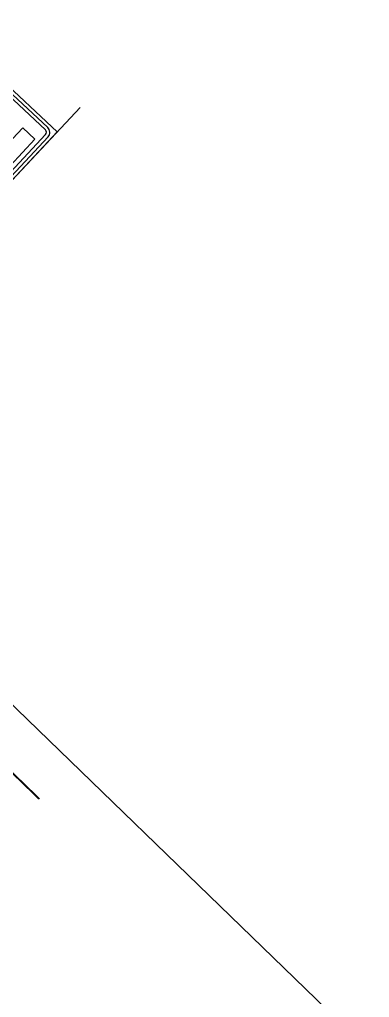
# Model space of a CAD drawing. Header units: millimetres. Extents: x 7233 to 195995, y 19522 to 226352.
# Drawn here: x 10346.4 to 10375.2, y 22328.8 to 22409.1 of the extents above; entities that cross this region are included whole.
import ezdxf

# ---------------------------------------------------------------- set-up
doc = ezdxf.new("R2010")
doc.units = ezdxf.units.MM
doc.layers.add('@-交通标志', color=7, linetype='Continuous')
doc.layers.add('@-道路红线', color=1, linetype='Continuous')
doc.layers.add('@-道路标线', color=255, linetype='Continuous', lineweight=0)

msp = doc.modelspace()

# ---------------------------------------------------------------- linework, layer by layer
at = {"layer": '@-交通标志'}
for p, q in [((10349.522, 22399.888), (10339.664, 22409.112)), ((10348.746, 22400.245), (10340.071, 22408.362)), ((10348.562, 22400.048), (10344.421, 22403.922)), ((10327.029, 22375.851), (10351.399, 22401.895)), ((10336.823, 22389.676), (10346.692, 22400.223)), ((10346.692, 22400.223), (10347.678, 22399.301)), ((10333.841, 22383.131), (10349.522, 22399.888)), ((10334.001, 22384.091), (10348.574, 22399.666)), ((10334.198, 22383.907), (10348.771, 22399.481)), ((10347.678, 22399.301), (10337.809, 22388.754))]:
    msp.add_line(p, q, dxfattribs=at)
for major_axis, start_param, end_param in [((0.003, 0.27), 3.972398, 5.543194), ((-0.54, 0.007), 2.401601, 3.972398)]:
    msp.add_ellipse((10348.377, 22399.85), major_axis=major_axis, ratio=1, start_param=start_param, end_param=end_param, dxfattribs=at)
at = {"layer": '@-道路标线', "color": 7, "linetype": 'Continuous', "const_width": 0.15, "elevation": 0, "flags": 128}
msp.add_lwpolyline([(10286.427, 22408.833, 0.044643), (10334.683, 22358.07), (10348.065, 22345.111)], format="xyb", dxfattribs=at)
at = {"layer": '@-道路红线', "elevation": 0}
msp.add_lwpolyline([(10337.397, 22361.01), (10375.166, 22324.438)], dxfattribs=at)
msp.add_lwpolyline([(10337.397, 22361.01), (10375.166, 22324.438)], dxfattribs=at)

doc.saveas('drawing.dxf')
